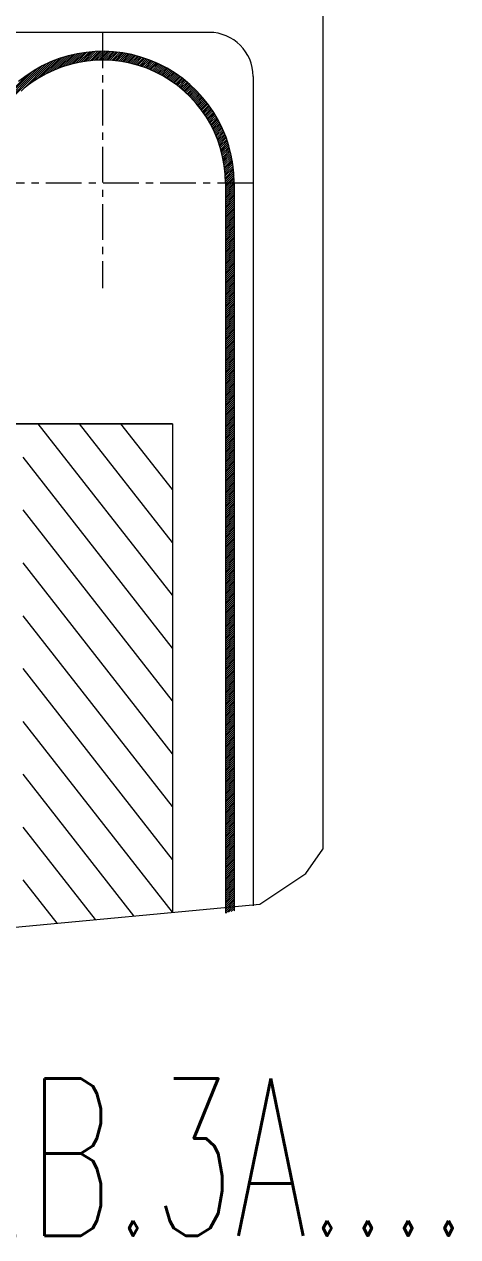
# Model space of a CAD drawing. Header units: millimetres. Extents: x -394 to 6212, y -2458 to 809.
# Drawn here: x 5044.6 to 5059.77, y -2351.78 to -2309.38 of the extents above; entities that cross this region are included whole.
import ezdxf

# ---------------------------------------------------------------- set-up
doc = ezdxf.new("R2010")
doc.units = ezdxf.units.MM
doc.linetypes.add('CENTER', pattern=[2, 1.25, -0.25, 0.25, -0.25])
doc.linetypes.add('CENTER2', pattern=[28.575, 19.05, -3.175, 3.175, -3.175])
doc.layers.get('0').update_dxf_attribs({"lineweight": 18})
doc.layers.add('1', color=1, linetype='Continuous', lineweight=18, true_color=0xff0000)
doc.layers.add('2', color=2, linetype='Continuous', lineweight=18, true_color=0xffff00)
doc.styles.add('STYLE1', font='txt.shx', dxfattribs={"width": 0.67, "bigfont": 'hztxt.shx'})

# ---------------------------------------------------------------- blocks, each defined once
blk = doc.blocks.new('*X152')
at = {"color": 0}
for p, q in [((545.05, 3930.32), (546.44, 3931.71)), ((545.37, 3930.47), (546.69, 3931.78)), ((545.68, 3930.6), (546.93, 3931.85)), ((545.97, 3930.71), (547.16, 3931.91)), ((546.24, 3930.81), (547.39, 3931.96)), ((546.51, 3930.9), (547.61, 3932)), ((546.76, 3930.97), (547.83, 3932.04)), ((547.01, 3931.04), (548.04, 3932.08)), ((547.24, 3931.1), (548.25, 3932.11)), ((547.47, 3931.16), (548.45, 3932.13)), ((547.7, 3931.2), (548.65, 3932.15)), ((547.91, 3931.24), (548.84, 3932.17)), ((548.13, 3931.28), (549.03, 3932.19)), ((548.33, 3931.31), (549.22, 3932.2)), ((548.54, 3931.34), (549.41, 3932.21)), ((548.74, 3931.36), (549.59, 3932.21)), ((548.93, 3931.38), (549.77, 3932.22)), ((549.12, 3931.39), (549.88, 3932.15)), ((549.31, 3931.4), (549.88, 3931.97)), ((549.5, 3931.41), (549.88, 3931.79)), ((549.88, 3932.15), (549.95, 3932.22)), ((549.88, 3931.79), (550.29, 3932.21)), ((549.88, 3931.97), (550.12, 3932.21)), ((549.88, 3931.62), (550.46, 3932.2)), ((549.88, 3931.44), (550.63, 3932.19)), ((550.03, 3931.42), (550.8, 3932.18)), ((550.2, 3931.41), (550.96, 3932.17)), ((550.37, 3931.41), (551.12, 3932.15)), ((550.54, 3931.4), (551.28, 3932.13)), ((550.71, 3931.39), (551.44, 3932.12)), ((550.87, 3931.37), (551.59, 3932.09)), ((551.03, 3931.36), (551.75, 3932.07)), ((551.19, 3931.34), (551.9, 3932.05)), ((551.35, 3931.32), (552.05, 3932.02)), ((551.5, 3931.3), (552.2, 3931.99)), ((551.66, 3931.27), (552.34, 3931.96)), ((551.81, 3931.25), (552.49, 3931.93)), ((551.96, 3931.22), (552.63, 3931.9)), ((552.11, 3931.19), (552.78, 3931.86)), ((552.25, 3931.16), (552.92, 3931.83)), ((552.4, 3931.13), (553.06, 3931.79)), ((552.54, 3931.1), (553.19, 3931.75)), ((552.68, 3931.06), (553.33, 3931.71)), ((539.38, 3926.07), (543.98, 3930.67)), ((540.4, 3926.92), (544.36, 3930.87)), ((541.43, 3927.76), (544.71, 3931.05)), ((542.45, 3928.6), (545.04, 3931.2)), ((543.3, 3929.28), (545.35, 3931.33)), ((543.85, 3929.66), (545.64, 3931.44)), ((544.3, 3929.93), (545.92, 3931.54)), ((544.69, 3930.14), (546.18, 3931.63)), ((549.68, 3931.42), (549.88, 3931.62)), ((549.86, 3931.42), (549.88, 3931.44)), ((552.82, 3931.02), (553.47, 3931.67)), ((552.96, 3930.99), (553.6, 3931.63)), ((553.1, 3930.95), (553.73, 3931.58)), ((553.23, 3930.9), (553.86, 3931.54)), ((553.37, 3930.86), (553.99, 3931.49)), ((553.5, 3930.82), (554.12, 3931.44)), ((553.63, 3930.77), (554.25, 3931.39)), ((553.76, 3930.72), (554.38, 3931.34)), ((553.89, 3930.68), (554.5, 3931.29)), ((554.01, 3930.63), (554.63, 3931.24)), ((554.14, 3930.57), (554.75, 3931.18)), ((554.26, 3930.52), (554.87, 3931.13)), ((554.39, 3930.47), (554.99, 3931.07)), ((554.51, 3930.41), (555.11, 3931.02)), ((554.63, 3930.36), (555.23, 3930.96)), ((554.75, 3930.3), (555.35, 3930.9)), ((554.87, 3930.24), (555.46, 3930.84)), ((554.99, 3930.18), (555.58, 3930.78)), ((555.1, 3930.12), (555.69, 3930.71)), ((555.22, 3930.06), (555.81, 3930.65)), ((555.33, 3930), (555.92, 3930.59)), ((537.34, 3924.38), (543.03, 3930.07)), ((538.36, 3925.23), (543.54, 3930.41)), ((555.45, 3929.94), (556.03, 3930.52)), ((555.56, 3929.87), (556.14, 3930.45)), ((555.67, 3929.8), (556.25, 3930.39)), ((555.78, 3929.74), (556.36, 3930.32)), ((555.89, 3929.67), (556.46, 3930.25)), ((555.99, 3929.6), (556.57, 3930.18)), ((556.1, 3929.53), (556.68, 3930.11)), ((556.21, 3929.46), (556.78, 3930.03)), ((556.31, 3929.39), (556.88, 3929.96)), ((556.41, 3929.31), (556.99, 3929.89)), ((556.52, 3929.24), (557.09, 3929.81)), ((556.62, 3929.16), (557.19, 3929.73)), ((556.72, 3929.09), (557.29, 3929.66)), ((556.82, 3929.01), (557.39, 3929.58)), ((556.92, 3928.93), (557.48, 3929.5)), ((557.01, 3928.85), (557.58, 3929.42)), ((557.11, 3928.77), (557.68, 3929.34)), ((557.2, 3928.69), (557.77, 3929.26)), ((557.3, 3928.61), (557.87, 3929.17)), ((557.39, 3928.52), (557.96, 3929.09)), ((557.48, 3928.44), (558.05, 3929.01)), ((557.58, 3928.35), (558.14, 3928.92)), ((557.67, 3928.27), (558.23, 3928.83)), ((557.76, 3928.18), (558.32, 3928.75)), ((557.84, 3928.09), (558.41, 3928.66)), ((557.93, 3928), (558.5, 3928.57)), ((558.02, 3927.91), (558.58, 3928.48)), ((558.1, 3927.82), (558.67, 3928.39)), ((558.19, 3927.73), (558.75, 3928.29)), ((558.27, 3927.63), (558.84, 3928.2)), ((558.35, 3927.54), (558.92, 3928.11)), ((558.43, 3927.44), (559, 3928.01)), ((558.52, 3927.35), (559.08, 3927.92)), ((558.59, 3927.25), (559.16, 3927.82)), ((558.67, 3927.15), (559.24, 3927.72)), ((558.75, 3927.05), (559.32, 3927.62)), ((558.83, 3926.95), (559.4, 3927.52)), ((558.9, 3926.85), (559.47, 3927.42)), ((558.98, 3926.75), (559.55, 3927.32)), ((559.05, 3926.65), (559.62, 3927.22)), ((559.12, 3926.54), (559.7, 3927.12)), ((559.19, 3926.44), (559.77, 3927.01)), ((559.26, 3926.33), (559.84, 3926.91)), ((559.33, 3926.22), (559.91, 3926.8)), ((559.4, 3926.11), (559.98, 3926.69)), ((559.47, 3926), (560.05, 3926.59)), ((559.53, 3925.89), (560.12, 3926.48)), ((559.6, 3925.78), (560.18, 3926.37)), ((559.66, 3925.67), (560.25, 3926.25)), ((559.73, 3925.55), (560.31, 3926.14)), ((559.79, 3925.44), (560.38, 3926.03)), ((559.85, 3925.32), (560.44, 3925.91)), ((559.91, 3925.2), (560.5, 3925.8)), ((559.97, 3925.09), (560.56, 3925.68)), ((560.02, 3924.97), (560.62, 3925.57)), ((560.08, 3924.85), (560.68, 3925.45)), ((560.13, 3924.72), (560.74, 3925.33)), ((560.19, 3924.6), (560.79, 3925.21)), ((560.24, 3924.48), (560.85, 3925.08)), ((560.29, 3924.35), (560.9, 3924.96)), ((560.34, 3924.22), (560.95, 3924.84)), ((560.39, 3924.09), (561.01, 3924.71)), ((560.43, 3923.96), (561.06, 3924.59)), ((560.48, 3923.83), (561.1, 3924.46)), ((560.52, 3923.7), (561.15, 3924.33)), ((560.57, 3923.57), (561.2, 3924.2)), ((560.61, 3923.43), (561.24, 3924.07)), ((560.65, 3923.29), (561.29, 3923.93)), ((560.69, 3923.16), (561.33, 3923.8)), ((560.72, 3923.02), (561.37, 3923.67)), ((560.76, 3922.88), (561.41, 3923.53)), ((560.79, 3922.73), (561.45, 3923.39)), ((560.83, 3922.59), (561.49, 3923.25)), ((560.86, 3922.44), (561.52, 3923.11)), ((560.88, 3922.29), (561.56, 3922.97)), ((560.91, 3922.14), (561.59, 3922.82)), ((560.94, 3921.99), (561.62, 3922.68)), ((560.96, 3921.84), (561.65, 3922.53)), ((560.98, 3921.68), (561.68, 3922.38)), ((561, 3921.53), (561.71, 3922.23)), ((561.02, 3921.37), (561.73, 3922.08)), ((561.04, 3921.21), (561.76, 3921.93)), ((561.05, 3921.04), (561.78, 3921.77)), ((561.06, 3920.88), (561.8, 3921.62)), ((561.07, 3920.71), (561.81, 3921.46)), ((561.07, 3920.54), (561.83, 3921.29)), ((561.08, 3920.37), (561.84, 3921.13)), ((561.11, 3920.22), (561.86, 3920.97)), ((561.28, 3920.22), (561.86, 3920.8)), ((561.08, 3920.19), (561.11, 3920.22)), ((561.08, 3920.01), (561.28, 3920.22)), ((561.08, 3919.84), (561.46, 3920.22)), ((561.08, 3919.66), (561.64, 3920.22)), ((561.08, 3919.48), (561.81, 3920.22)), ((561.08, 3919.31), (561.88, 3920.11)), ((561.08, 3919.13), (561.88, 3919.93)), ((561.08, 3918.95), (561.88, 3919.75)), ((561.08, 3918.78), (561.88, 3919.58)), ((561.46, 3920.22), (561.87, 3920.63)), ((561.64, 3920.22), (561.88, 3920.46)), ((561.81, 3920.22), (561.88, 3920.28)), ((561.08, 3918.6), (561.88, 3919.4)), ((561.08, 3918.42), (561.88, 3919.22)), ((561.08, 3918.25), (561.88, 3919.05)), ((561.08, 3918.07), (561.88, 3918.87)), ((561.08, 3917.89), (561.88, 3918.69)), ((561.08, 3917.71), (561.88, 3918.51)), ((561.08, 3917.54), (561.88, 3918.34)), ((561.08, 3917.36), (561.88, 3918.16)), ((561.08, 3917.18), (561.88, 3917.98)), ((561.08, 3917.01), (561.88, 3917.81)), ((561.08, 3916.83), (561.88, 3917.63)), ((561.08, 3916.65), (561.88, 3917.45)), ((561.08, 3916.48), (561.88, 3917.28)), ((561.08, 3916.3), (561.88, 3917.1)), ((561.08, 3916.12), (561.88, 3916.92)), ((561.08, 3915.95), (561.88, 3916.75)), ((561.08, 3915.77), (561.88, 3916.57)), ((561.08, 3915.59), (561.88, 3916.39)), ((561.08, 3915.42), (561.88, 3916.22)), ((561.08, 3915.24), (561.88, 3916.04)), ((561.08, 3915.06), (561.88, 3915.86)), ((561.08, 3914.89), (561.88, 3915.69)), ((561.08, 3914.71), (561.88, 3915.51)), ((561.08, 3914.53), (561.88, 3915.33)), ((561.08, 3914.36), (561.88, 3915.16)), ((561.08, 3914.18), (561.88, 3914.98)), ((561.08, 3914), (561.88, 3914.8)), ((561.08, 3913.83), (561.88, 3914.63)), ((561.08, 3913.65), (561.88, 3914.45)), ((561.08, 3913.47), (561.88, 3914.27)), ((561.08, 3913.3), (561.88, 3914.1)), ((561.08, 3913.12), (561.88, 3913.92)), ((561.08, 3912.94), (561.88, 3913.74)), ((561.08, 3912.77), (561.88, 3913.57)), ((561.08, 3912.59), (561.88, 3913.39)), ((561.08, 3912.41), (561.88, 3913.21)), ((561.08, 3912.23), (561.88, 3913.03)), ((561.08, 3912.06), (561.88, 3912.86)), ((561.08, 3911.88), (561.88, 3912.68)), ((561.08, 3911.7), (561.88, 3912.5)), ((561.08, 3911.53), (561.88, 3912.33)), ((561.08, 3911.35), (561.88, 3912.15)), ((561.08, 3911.17), (561.88, 3911.97)), ((561.08, 3911), (561.88, 3911.8)), ((561.08, 3910.82), (561.88, 3911.62)), ((561.08, 3910.64), (561.88, 3911.44)), ((561.08, 3910.47), (561.88, 3911.27)), ((561.08, 3910.29), (561.88, 3911.09)), ((561.08, 3910.11), (561.88, 3910.91)), ((561.08, 3909.94), (561.88, 3910.74)), ((561.08, 3909.76), (561.88, 3910.56)), ((561.08, 3909.58), (561.88, 3910.38)), ((561.08, 3909.41), (561.88, 3910.21)), ((561.08, 3909.23), (561.88, 3910.03)), ((561.08, 3909.05), (561.88, 3909.85)), ((561.08, 3908.88), (561.88, 3909.68)), ((561.08, 3908.7), (561.88, 3909.5)), ((561.08, 3908.52), (561.88, 3909.32)), ((561.08, 3908.35), (561.88, 3909.15)), ((561.08, 3908.17), (561.88, 3908.97)), ((561.08, 3907.99), (561.88, 3908.79)), ((561.08, 3907.82), (561.88, 3908.62)), ((561.08, 3907.64), (561.88, 3908.44)), ((561.08, 3907.46), (561.88, 3908.26)), ((561.08, 3907.29), (561.88, 3908.09)), ((561.08, 3907.11), (561.88, 3907.91)), ((561.08, 3906.93), (561.88, 3907.73)), ((561.08, 3906.75), (561.88, 3907.55)), ((561.08, 3906.58), (561.88, 3907.38)), ((561.08, 3906.4), (561.88, 3907.2)), ((561.08, 3906.22), (561.88, 3907.02)), ((561.08, 3906.05), (561.88, 3906.85)), ((561.08, 3905.87), (561.88, 3906.67)), ((561.08, 3905.69), (561.88, 3906.49)), ((561.08, 3905.52), (561.88, 3906.32)), ((561.08, 3905.34), (561.88, 3906.14)), ((561.08, 3905.16), (561.88, 3905.96)), ((561.08, 3904.99), (561.88, 3905.79)), ((561.08, 3904.81), (561.88, 3905.61)), ((561.08, 3904.63), (561.88, 3905.43)), ((561.08, 3904.46), (561.88, 3905.26)), ((561.08, 3904.28), (561.88, 3905.08)), ((561.08, 3904.1), (561.88, 3904.9)), ((561.08, 3903.93), (561.88, 3904.73)), ((561.08, 3903.75), (561.88, 3904.55)), ((561.08, 3903.57), (561.88, 3904.37)), ((561.08, 3903.4), (561.88, 3904.2)), ((561.08, 3903.22), (561.88, 3904.02)), ((561.08, 3903.04), (561.88, 3903.84)), ((561.08, 3902.87), (561.88, 3903.67)), ((561.08, 3902.69), (561.88, 3903.49)), ((561.08, 3902.51), (561.88, 3903.31)), ((561.08, 3902.34), (561.88, 3903.14)), ((561.08, 3902.16), (561.88, 3902.96)), ((561.08, 3901.98), (561.88, 3902.78)), ((561.08, 3901.81), (561.88, 3902.61)), ((561.08, 3901.63), (561.88, 3902.43)), ((561.08, 3901.45), (561.88, 3902.25)), ((561.08, 3901.27), (561.88, 3902.07)), ((561.08, 3901.1), (561.88, 3901.9)), ((561.08, 3900.92), (561.88, 3901.72)), ((561.08, 3900.74), (561.88, 3901.54)), ((561.08, 3900.57), (561.88, 3901.37)), ((561.08, 3900.39), (561.88, 3901.19)), ((561.08, 3900.21), (561.88, 3901.01)), ((561.08, 3900.04), (561.88, 3900.84)), ((561.08, 3899.86), (561.88, 3900.66)), ((561.08, 3899.68), (561.88, 3900.48)), ((561.08, 3899.51), (561.88, 3900.31)), ((561.08, 3899.33), (561.88, 3900.13)), ((561.08, 3899.15), (561.88, 3899.95)), ((561.08, 3898.98), (561.88, 3899.78)), ((561.08, 3898.8), (561.88, 3899.6)), ((561.08, 3898.62), (561.88, 3899.42)), ((561.08, 3898.45), (561.88, 3899.25)), ((561.08, 3898.27), (561.88, 3899.07)), ((561.08, 3898.09), (561.88, 3898.89)), ((561.08, 3897.92), (561.88, 3898.72)), ((561.08, 3897.74), (561.88, 3898.54)), ((561.08, 3897.56), (561.88, 3898.36)), ((561.08, 3897.39), (561.88, 3898.19)), ((561.08, 3897.21), (561.88, 3898.01)), ((561.08, 3897.03), (561.88, 3897.83)), ((561.08, 3896.86), (561.88, 3897.66)), ((561.08, 3896.68), (561.88, 3897.48)), ((561.08, 3896.5), (561.88, 3897.3)), ((561.08, 3896.32), (561.88, 3897.12)), ((561.08, 3896.15), (561.88, 3896.95)), ((561.08, 3895.97), (561.88, 3896.77)), ((561.08, 3895.79), (561.88, 3896.59)), ((561.08, 3895.62), (561.88, 3896.42)), ((561.08, 3895.44), (561.88, 3896.24)), ((561.08, 3895.26), (561.88, 3896.06)), ((561.08, 3895.09), (561.88, 3895.89)), ((561.08, 3894.91), (561.88, 3895.71)), ((561.08, 3894.73), (561.88, 3895.53)), ((561.08, 3894.56), (561.88, 3895.36)), ((561.08, 3894.38), (561.88, 3895.18)), ((561.08, 3894.2), (561.88, 3895)), ((561.08, 3894.03), (561.88, 3894.83)), ((561.08, 3893.85), (561.88, 3894.65)), ((561.08, 3893.67), (561.88, 3894.47)), ((561.08, 3893.5), (561.88, 3894.3)), ((561.08, 3893.32), (561.88, 3894.12)), ((561.08, 3893.14), (561.88, 3893.94)), ((561.08, 3892.97), (561.88, 3893.77)), ((561.08, 3892.79), (561.88, 3893.59)), ((561.08, 3892.61), (561.88, 3893.41)), ((561.08, 3892.44), (561.88, 3893.24)), ((561.08, 3892.26), (561.88, 3893.06)), ((561.08, 3892.08), (561.88, 3892.88)), ((561.08, 3891.91), (561.88, 3892.71)), ((561.08, 3891.73), (561.88, 3892.53)), ((561.08, 3891.55), (561.88, 3892.35)), ((561.08, 3891.38), (561.88, 3892.18)), ((561.08, 3891.2), (561.88, 3892)), ((561.08, 3891.02), (561.88, 3891.82)), ((561.08, 3890.84), (561.88, 3891.64)), ((561.08, 3890.67), (561.88, 3891.47)), ((561.08, 3890.49), (561.88, 3891.29)), ((561.08, 3890.31), (561.88, 3891.11)), ((561.08, 3890.14), (561.88, 3890.94)), ((561.08, 3889.96), (561.88, 3890.76)), ((561.08, 3889.78), (561.88, 3890.58)), ((561.08, 3889.61), (561.88, 3890.41)), ((561.08, 3889.43), (561.88, 3890.23)), ((561.08, 3889.25), (561.88, 3890.05)), ((561.08, 3889.08), (561.88, 3889.88)), ((561.08, 3888.9), (561.88, 3889.7)), ((561.08, 3888.72), (561.88, 3889.52)), ((561.08, 3888.55), (561.88, 3889.35)), ((561.08, 3888.37), (561.88, 3889.17)), ((561.08, 3888.19), (561.88, 3888.99)), ((561.08, 3888.02), (561.88, 3888.82)), ((561.08, 3887.84), (561.88, 3888.64)), ((561.08, 3887.66), (561.88, 3888.46)), ((561.08, 3887.49), (561.88, 3888.29)), ((561.08, 3887.31), (561.88, 3888.11)), ((561.08, 3887.13), (561.88, 3887.93)), ((561.08, 3886.96), (561.88, 3887.76)), ((561.08, 3886.78), (561.88, 3887.58)), ((561.08, 3886.6), (561.88, 3887.4)), ((561.08, 3886.43), (561.88, 3887.23)), ((561.08, 3886.25), (561.88, 3887.05)), ((561.08, 3886.07), (561.88, 3886.87)), ((561.08, 3885.9), (561.88, 3886.7)), ((561.08, 3885.72), (561.88, 3886.52)), ((561.08, 3885.54), (561.88, 3886.34)), ((561.08, 3885.36), (561.88, 3886.16)), ((561.08, 3885.19), (561.88, 3885.99)), ((561.08, 3885.01), (561.88, 3885.81)), ((561.08, 3884.83), (561.88, 3885.63)), ((561.08, 3884.66), (561.88, 3885.46)), ((561.08, 3884.48), (561.88, 3885.28)), ((561.08, 3884.3), (561.88, 3885.1)), ((561.08, 3884.13), (561.88, 3884.93)), ((561.08, 3883.95), (561.88, 3884.75)), ((561.08, 3883.77), (561.88, 3884.57)), ((561.08, 3883.6), (561.88, 3884.4)), ((561.08, 3883.42), (561.88, 3884.22)), ((561.08, 3883.24), (561.88, 3884.04)), ((561.08, 3883.07), (561.88, 3883.87)), ((561.08, 3882.89), (561.88, 3883.69)), ((561.08, 3882.71), (561.88, 3883.51)), ((561.08, 3882.54), (561.88, 3883.34)), ((561.08, 3882.36), (561.88, 3883.16)), ((561.08, 3882.18), (561.88, 3882.98)), ((561.08, 3882.01), (561.88, 3882.81)), ((561.08, 3881.83), (561.88, 3882.63)), ((561.08, 3881.65), (561.88, 3882.45)), ((561.08, 3881.48), (561.88, 3882.28)), ((561.08, 3881.3), (561.88, 3882.1)), ((561.08, 3881.12), (561.88, 3881.92)), ((561.08, 3880.95), (561.88, 3881.75)), ((561.08, 3880.77), (561.88, 3881.57)), ((561.08, 3880.59), (561.88, 3881.39)), ((561.08, 3880.42), (561.88, 3881.22)), ((561.08, 3880.24), (561.88, 3881.04)), ((561.08, 3880.06), (561.88, 3880.86)), ((561.08, 3879.88), (561.88, 3880.68)), ((561.08, 3879.71), (561.88, 3880.51)), ((561.08, 3879.53), (561.88, 3880.33)), ((561.08, 3879.35), (561.88, 3880.15)), ((561.08, 3879.18), (561.88, 3879.98)), ((561.08, 3879), (561.88, 3879.8)), ((561.08, 3878.82), (561.88, 3879.62)), ((561.08, 3878.65), (561.88, 3879.45)), ((561.08, 3878.47), (561.88, 3879.27)), ((561.08, 3878.29), (561.88, 3879.09)), ((561.08, 3878.12), (561.88, 3878.92)), ((561.08, 3877.94), (561.88, 3878.74)), ((561.08, 3877.76), (561.88, 3878.56)), ((561.08, 3877.59), (561.88, 3878.39)), ((561.08, 3877.41), (561.88, 3878.21)), ((561.08, 3877.23), (561.88, 3878.03)), ((561.08, 3877.06), (561.88, 3877.86)), ((561.08, 3876.88), (561.88, 3877.68)), ((561.08, 3876.7), (561.88, 3877.5)), ((561.08, 3876.53), (561.88, 3877.33)), ((561.08, 3876.35), (561.88, 3877.15)), ((561.08, 3876.17), (561.88, 3876.97)), ((561.08, 3876), (561.88, 3876.8)), ((561.08, 3875.82), (561.88, 3876.62)), ((561.08, 3875.64), (561.88, 3876.44)), ((561.08, 3875.47), (561.88, 3876.27)), ((561.08, 3875.29), (561.88, 3876.09)), ((561.08, 3875.11), (561.88, 3875.91)), ((561.08, 3874.94), (561.88, 3875.74)), ((561.08, 3874.76), (561.88, 3875.56)), ((561.08, 3874.58), (561.88, 3875.38)), ((561.08, 3874.4), (561.88, 3875.2)), ((561.08, 3874.23), (561.88, 3875.03)), ((561.08, 3874.05), (561.88, 3874.85)), ((561.08, 3873.87), (561.88, 3874.67)), ((561.08, 3873.7), (561.88, 3874.5)), ((561.08, 3873.52), (561.88, 3874.32)), ((561.08, 3873.34), (561.88, 3874.14)), ((561.08, 3873.17), (561.88, 3873.97)), ((561.08, 3872.99), (561.88, 3873.79)), ((561.08, 3872.81), (561.88, 3873.61)), ((561.08, 3872.64), (561.88, 3873.44)), ((561.08, 3872.46), (561.88, 3873.26)), ((561.08, 3872.28), (561.88, 3873.08)), ((561.08, 3872.11), (561.88, 3872.91)), ((561.08, 3871.93), (561.88, 3872.73)), ((561.08, 3871.75), (561.88, 3872.55)), ((561.08, 3871.58), (561.88, 3872.38)), ((561.08, 3871.4), (561.88, 3872.2)), ((561.08, 3871.22), (561.88, 3872.02)), ((561.08, 3871.05), (561.88, 3871.85)), ((561.08, 3870.87), (561.88, 3871.67)), ((561.08, 3870.69), (561.88, 3871.49)), ((561.08, 3870.52), (561.88, 3871.32)), ((561.08, 3870.34), (561.88, 3871.14)), ((561.08, 3870.16), (561.88, 3870.96)), ((561.08, 3869.99), (561.88, 3870.79)), ((561.08, 3869.81), (561.88, 3870.61)), ((561.08, 3869.63), (561.88, 3870.43)), ((561.08, 3869.45), (561.88, 3870.25)), ((561.08, 3869.28), (561.88, 3870.08)), ((561.08, 3869.1), (561.88, 3869.9)), ((561.08, 3868.92), (561.88, 3869.72)), ((561.08, 3868.75), (561.88, 3869.55)), ((561.08, 3868.57), (561.88, 3869.37)), ((561.08, 3868.39), (561.88, 3869.19)), ((561.08, 3868.22), (561.88, 3869.02)), ((561.08, 3868.04), (561.88, 3868.84)), ((561.08, 3867.86), (561.88, 3868.66)), ((561.08, 3867.69), (561.88, 3868.49)), ((561.08, 3867.51), (561.88, 3868.31)), ((561.08, 3867.33), (561.88, 3868.13)), ((561.08, 3867.16), (561.88, 3867.96)), ((561.08, 3866.98), (561.88, 3867.78)), ((561.08, 3866.8), (561.88, 3867.6)), ((561.08, 3866.63), (561.88, 3867.43)), ((561.08, 3866.45), (561.88, 3867.25)), ((561.08, 3866.27), (561.88, 3867.07)), ((561.08, 3866.1), (561.88, 3866.9)), ((561.08, 3865.92), (561.88, 3866.72)), ((561.08, 3865.74), (561.88, 3866.54)), ((561.08, 3865.57), (561.88, 3866.37)), ((561.08, 3865.39), (561.88, 3866.19)), ((561.08, 3865.21), (561.88, 3866.01)), ((561.08, 3865.04), (561.88, 3865.84)), ((561.08, 3864.86), (561.88, 3865.66)), ((561.08, 3864.68), (561.88, 3865.48)), ((561.08, 3864.51), (561.88, 3865.31)), ((561.08, 3864.33), (561.88, 3865.13)), ((561.08, 3864.15), (561.88, 3864.95)), ((561.08, 3863.97), (561.88, 3864.77)), ((561.08, 3863.8), (561.88, 3864.6)), ((561.08, 3863.62), (561.88, 3864.42)), ((561.08, 3863.44), (561.88, 3864.24)), ((561.08, 3863.27), (561.88, 3864.07)), ((561.08, 3863.09), (561.88, 3863.89)), ((561.08, 3862.91), (561.88, 3863.71)), ((561.08, 3862.74), (561.88, 3863.54)), ((561.08, 3862.56), (561.88, 3863.36)), ((561.08, 3862.38), (561.88, 3863.18)), ((561.08, 3862.21), (561.88, 3863.01)), ((561.08, 3862.03), (561.88, 3862.83)), ((561.08, 3861.85), (561.88, 3862.65)), ((561.08, 3861.68), (561.88, 3862.48)), ((561.08, 3861.5), (561.88, 3862.3)), ((561.08, 3861.32), (561.88, 3862.12)), ((561.08, 3861.15), (561.88, 3861.95)), ((561.08, 3860.97), (561.88, 3861.77)), ((561.08, 3860.79), (561.88, 3861.59)), ((561.08, 3860.62), (561.88, 3861.42)), ((561.08, 3860.44), (561.88, 3861.24)), ((561.08, 3860.26), (561.88, 3861.06)), ((561.08, 3860.09), (561.88, 3860.89)), ((561.08, 3859.91), (561.88, 3860.71)), ((561.08, 3859.73), (561.88, 3860.53)), ((561.08, 3859.56), (561.88, 3860.36)), ((561.08, 3859.38), (561.88, 3860.18)), ((561.08, 3859.2), (561.88, 3860)), ((561.08, 3859.03), (561.88, 3859.83)), ((561.08, 3858.85), (561.88, 3859.65)), ((561.08, 3858.67), (561.88, 3859.47)), ((561.08, 3858.49), (561.88, 3859.29)), ((561.08, 3858.32), (561.88, 3859.12)), ((561.08, 3858.14), (561.88, 3858.94)), ((561.08, 3857.96), (561.88, 3858.76)), ((561.08, 3857.79), (561.88, 3858.59)), ((561.08, 3857.61), (561.88, 3858.41)), ((561.08, 3857.43), (561.88, 3858.23)), ((561.08, 3857.26), (561.88, 3858.06)), ((561.08, 3857.08), (561.88, 3857.88)), ((561.08, 3856.9), (561.88, 3857.7)), ((561.08, 3856.73), (561.88, 3857.53)), ((561.08, 3856.55), (561.88, 3857.35)), ((561.08, 3856.37), (561.88, 3857.17)), ((561.08, 3856.2), (561.88, 3857)), ((561.08, 3856.02), (561.88, 3856.82)), ((561.08, 3855.84), (561.88, 3856.64)), ((561.08, 3855.67), (561.88, 3856.47)), ((561.08, 3855.49), (561.88, 3856.29)), ((561.08, 3855.31), (561.88, 3856.11)), ((561.08, 3855.14), (561.88, 3855.94)), ((561.08, 3854.96), (561.88, 3855.76)), ((561.08, 3854.78), (561.88, 3855.58)), ((561.08, 3854.61), (561.88, 3855.41)), ((561.08, 3854.43), (561.88, 3855.23)), ((561.08, 3854.25), (561.88, 3855.05)), ((561.08, 3854.08), (561.88, 3854.88)), ((561.08, 3853.9), (561.88, 3854.7)), ((561.11, 3853.75), (561.88, 3854.52)), ((561.35, 3853.82), (561.88, 3854.35)), ((561.59, 3853.88), (561.88, 3854.17)), ((561.83, 3853.94), (561.88, 3853.99))]:
    blk.add_line(p, q, dxfattribs=at)

msp = doc.modelspace()

# ---------------------------------------------------------------- linework, layer by layer
at = {"color": 3, "linetype": 'CENTER'}
for p, q in [((5047.34238, -2309.66652), (5047.34238, -2318.61094)), ((5052.61086, -2314.935), (5025.59161, -2314.935))]:
    msp.add_line(p, q, dxfattribs=at)
at = {"layer": '1', "linetype": 'Continuous'}
for p, q in [((5055.0531, -2307.02583), (5055.0531, -2338.22665)), ((5051.07486, -2309.66652), (5040.95262, -2309.66652)), ((5052.61086, -2311.20252), (5052.61086, -2340.20766)), ((5051.64318, -2314.935), (5051.64318, -2340.45992)), ((5051.95038, -2314.935), (5051.95038, -2340.37984)), ((5028.89502, -2323.35031), (5049.78462, -2323.35031)), ((5049.78462, -2323.35031), (5028.89502, -2323.35031)), ((5049.78462, -2323.35031), (5049.78462, -2340.07826)), ((5049.78462, -2323.35031), (5049.78462, -2340.43417)), ((5049.78462, -2323.35031), (5049.78462, -2340.07826)), ((5054.45759, -2339.07456), (5055.0531, -2338.22665)), ((5052.85062, -2340.14515), (5054.45759, -2339.07456)), ((5039.49444, -2341.40417), (5052.85062, -2340.14515))]:
    msp.add_line(p, q, dxfattribs=at)
for centre, radius, end in [((5051.07486, -2311.20252), 1.536, 90), ((5047.34238, -2314.935), 4.608, 129.586029), ((5047.34238, -2314.935), 4.3008, 129.586029)]:
    msp.add_arc(centre, radius, 0, end, dxfattribs=at)
at = {"layer": '2'}
for p, q in [((5049.78462, -2329.34425), (5045.09424, -2323.35031)), ((5049.78462, -2327.49673), (5046.53996, -2323.35031)), ((5049.78462, -2327.49673), (5046.53996, -2323.35031)), ((5049.78462, -2331.19177), (5044.56222, -2324.51794)), ((5049.78462, -2333.0393), (5044.56222, -2326.36546)), ((5049.78462, -2334.88682), (5044.56222, -2328.21298)), ((5049.78462, -2336.73434), (5044.56222, -2330.0605)), ((5049.78462, -2338.58186), (5044.56222, -2331.90803)), ((5049.78462, -2340.42938), (5044.56222, -2333.75555)), ((5048.4417, -2340.56076), (5044.56222, -2335.60307)), ((5047.0953, -2340.68767), (5044.56222, -2337.45059))]:
    msp.add_line(p, q, dxfattribs=at)
at = {"layer": '2', "linetype": 'CENTER2'}
for p, q in [((5049.78462, -2325.64921), (5047.98568, -2323.35031)), ((5045.7489, -2340.81459), (5044.56222, -2339.29811))]:
    msp.add_line(p, q, dxfattribs=at)

# ---------------------------------------------------------------- block references
at = {"layer": '2', "linetype": 'CENTER2', "xscale": 0.3839999999909196, "yscale": 0.3840000000000146, "zscale": 0.384}
msp.add_blockref('*X152', (4836.18882, -3820.29833), dxfattribs=at)

# ---------------------------------------------------------------- texts
at = {"layer": '2', "style": 'STYLE1', "width": 0.6}
msp.add_text('C向为移开固定板后装机顺序为1A.2B.3A......的排列顺序.', height=5.5, dxfattribs=at).set_placement((4989.25388, -2351.74466))

doc.saveas('drawing.dxf')
